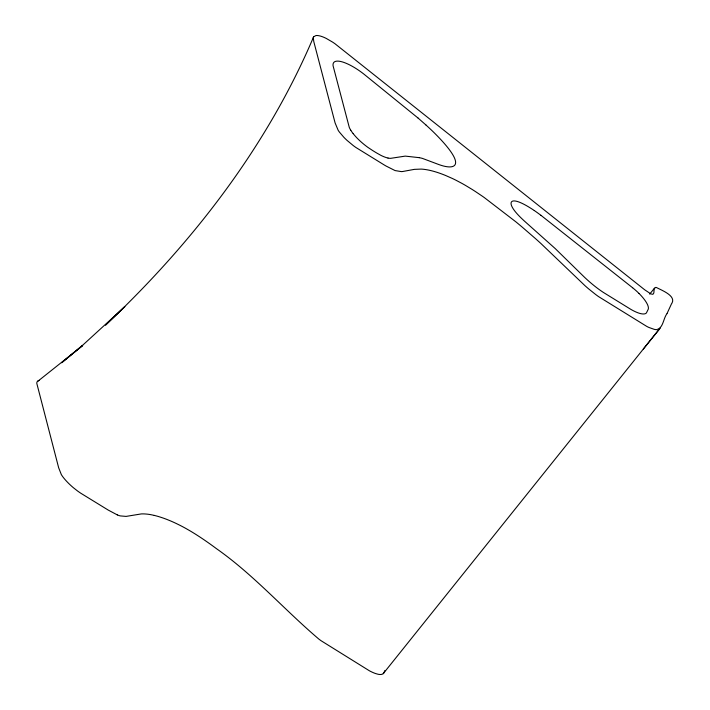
<?xml version="1.0" encoding="UTF-8"?>
<svg xmlns="http://www.w3.org/2000/svg" width="710" height="710" viewBox="0 0 710 710"><rect width="100%" height="100%" fill="white"/><g stroke="black" fill="none" stroke-linecap="round" stroke-linejoin="round"><path stroke-width="1.06" d="M384.891 670.533L383.764 673.062A34.266 10.428 38.7 0 1 383.16 673.692A28.4 8.644 38.7 0 1 380.8 674.491M667.08 313.438L671.553 303.711A69.971 21.3 38.7 0 1 672.015 303.072C676.053 295.662 661.525 290.23 656.377 287.488A8.848 2.689 38.7 0 0 655.436 287.488L654.176 288.952L653.83 292.99L652.916 294.339L650.839 293.904L644.698 289.795L334.951 43.718A24.743 7.535 38.7 0 0 332.635 42.138L326.343 38.473A25.498 7.757 38.7 0 0 323.006 36.964A25.968 7.908 38.7 0 0 318.124 35.598A25.933 7.89 38.7 0 0 315.959 35.553L313.634 36.787C266.96 146.934 192.126 243.388 105.524 325.118L124.836 306.631L83.398 344.563L61.655 362.757L82.688 345.53L37.026 381.9A27.06 8.236 38.7 0 0 36.822 383.498L58.646 467.73L61.335 474.582A22.986 6.993 38.7 0 0 63.279 477.404L63.785 478.043A26.092 7.943 38.7 0 0 67.974 482.72A26.518 8.076 38.7 0 0 71.231 485.835A25.578 7.783 38.7 0 0 73.494 487.805L77.417 490.885A28.586 8.706 38.7 0 0 80.904 493.299L108.186 510.055L117.327 514.91M666.992 313.634C663.158 318.541 663.397 328.224 656.581 329.644A23.776 7.242 38.7 0 1 654.185 329.333L648.896 327.452A24.53 7.464 38.7 0 1 646.748 326.396L598.628 296.647A36.21 11.023 38.7 0 1 595.628 294.472L588.67 288.908A63.03 19.188 38.7 0 1 585.173 285.873L540.967 243.565A187.325 57.022 38.7 0 0 535.083 238.258L522.063 226.987A210.533 64.078 38.7 0 0 515.886 221.848L484.211 197.504A108.843 33.13 38.7 0 0 482.108 196.04L475.647 191.691A90.019 27.397 38.7 0 0 471.928 189.304L465.556 185.452A80.665 24.548 38.7 0 0 461.935 183.393L455.811 180.154A86.105 26.208 38.7 0 0 452.368 178.476L445.667 175.512A97.785 29.767 38.7 0 0 443.395 174.607A99.116 30.166 38.7 0 0 438.07 172.672L437.209 172.388A100.589 30.619 38.7 0 0 435.132 171.749A102.977 31.346 38.7 0 0 430.313 170.462L429.532 170.293A105.151 32.003 38.7 0 0 427.677 169.912A104.192 31.719 38.7 0 0 423.408 169.273L422.734 169.202A105.089 31.985 38.7 0 0 421.128 169.095L414.4 169.362L402.623 171.518A83.274 25.347 38.7 0 1 401.372 171.607L395.062 170.569L386.107 166.06A116.112 35.34 38.7 0 1 384.19 164.933L355.87 147.458A25.205 7.668 38.7 0 1 353.252 145.559L347.101 140.438A26.234 7.987 38.7 0 1 343.889 137.314L339.362 132.033A21.744 6.621 38.7 0 1 338.173 130.294L335.102 122.937L313.802 41.668L313.27 37.763A23.235 7.073 38.7 0 1 313.634 36.787M649.712 294.135L654.522 288.091M383.258 673.612L659.546 328.81M643.313 349.027L660.415 327.905M37.799 380.959L39.085 380.453A26.19 7.97 38.7 0 1 39.387 380.4M419.282 157.673L405.268 156.111L390.722 158.33A25.507 7.766 38.7 0 1 388.006 158.046M419.29 157.673L420.435 157.913A85.209 25.933 38.7 0 1 422.388 158.383L436.774 163.779A71.106 21.646 38.7 0 0 440.333 165.066A55.211 16.809 38.7 0 0 443.652 166.051A50.747 15.451 38.7 0 0 446.679 166.664A49.434 15.043 38.7 0 0 449.35 166.912A46.647 14.2 38.7 0 0 451.631 166.743A43.195 13.144 38.7 0 0 453.459 166.158A39.796 12.114 38.7 0 0 454.773 165.11A36.956 11.245 38.7 0 0 455.483 163.593A34.746 10.579 38.7 0 0 455.554 161.605A34.151 10.393 38.7 0 0 454.95 159.173A36.148 11.005 38.7 0 0 453.699 156.369A40.159 12.221 38.7 0 0 451.871 153.271A45.777 13.934 38.7 0 0 449.572 149.961A53.268 16.215 38.7 0 0 446.883 146.526A62.382 18.984 38.7 0 0 443.892 143.003A72.296 22.001 38.7 0 0 440.661 139.435A79.325 24.149 38.7 0 0 437.236 135.841A82.52 25.116 38.7 0 0 433.65 132.237A87.49 26.634 38.7 0 0 429.905 128.652A94.022 28.622 38.7 0 0 427.988 126.868L426.053 125.093M154.256 515.407L151.612 514.83A105.16 32.012 38.7 0 0 147.316 514.155L145 513.96A116.981 35.606 38.7 0 0 141.308 513.925L126.069 516.401L120.274 515.904A22.64 6.887 38.7 0 1 117.336 514.919M533.884 210.266L533.884 210.266A41.499 12.629 38.7 0 0 530.876 208.305L530.476 208.057A43.257 13.162 38.7 0 0 527.548 206.282L527.166 206.06A37.124 11.298 38.7 0 0 524.299 204.471L523.927 204.276A29.669 9.035 38.7 0 0 521.193 202.953L520.883 202.811A25.32 7.703 38.7 0 0 518.318 201.8L517.998 201.693A22.986 6.993 38.7 0 0 515.788 201.116L515.558 201.072A21.85 6.647 38.7 0 0 513.721 200.939L513.561 200.957A21.291 6.479 38.7 0 0 512.203 201.312L512.132 201.356A21.007 6.399 38.7 0 0 511.067 203.646L511.085 203.841A21.185 6.452 38.7 0 0 511.493 205.518L511.591 205.767A21.628 6.585 38.7 0 0 512.567 207.755L512.735 208.039A22.578 6.869 38.7 0 0 514.226 210.275L514.457 210.586A24.557 7.473 38.7 0 0 516.383 212.973L516.667 213.302A28.711 8.742 38.7 0 0 518.93 215.76L519.25 216.097A37.009 11.262 38.7 0 0 521.743 218.565L522.09 218.893A51.422 15.655 38.7 0 0 524.726 221.351L555.22 248.571L584.463 277.219A58.655 17.857 38.7 0 0 587.108 279.669L587.472 279.997A49.691 15.123 38.7 0 0 590.214 282.42L590.596 282.74A44.348 13.499 38.7 0 0 593.427 285.101L593.808 285.411A40.781 12.416 38.7 0 0 596.719 287.692L597.11 287.994A39.858 12.132 38.7 0 0 600.065 290.159L600.465 290.434A35.811 10.898 38.7 0 0 603.438 292.467L630.48 309.143A26.581 8.094 38.7 0 0 633.338 310.731L633.71 310.918A25.587 7.783 38.7 0 0 636.4 312.178L636.746 312.32A25.844 7.863 38.7 0 0 639.204 313.216L639.515 313.314A25.782 7.845 38.7 0 0 646.411 312.924L648.212 309.285A28.782 8.76 38.7 0 0 648.399 308.016L648.39 307.892A25.134 7.65 38.7 0 0 648.097 306.223L648.026 305.992A25.959 7.899 38.7 0 0 647.263 304.111L647.147 303.88A25.746 7.837 38.7 0 0 641.796 296.407L641.547 296.123A25.959 7.899 38.7 0 0 639.16 293.612L638.991 293.443M540.851 215.254L538.704 213.674A61.61 18.753 38.7 0 0 537.594 212.867L537.204 212.583A46.975 14.298 38.7 0 0 534.231 210.506M540.949 215.325L632.663 287.798M632.85 287.958L633.045 288.109A28.933 8.804 38.7 0 1 635.849 290.496L636.213 290.816A25.161 7.659 38.7 0 1 638.822 293.283L638.911 293.363M418.066 118.046L363.813 74.044A34.524 10.508 38.7 0 0 359.526 70.876A31.71 9.656 38.7 0 0 355.213 68.045A32.367 9.851 38.7 0 0 351.015 65.613A32.19 9.798 38.7 0 0 347.012 63.66A32.243 9.816 38.7 0 0 335.342 61.442A32.19 9.798 38.7 0 0 333.895 62.356A32.394 9.86 38.7 0 0 333.141 63.847A31.586 9.612 38.7 0 0 333.096 65.853L349.267 127.338A24.885 7.57 38.7 0 0 350.811 130.294M418.075 118.055L426.044 125.084M380.347 674.5A25.081 7.632 38.7 0 1 377.995 674.234L375.537 673.533A26.625 8.103 38.7 0 1 372.786 672.441A27.788 8.458 38.7 0 1 369.333 670.746L321.186 640.793A37.657 11.458 38.7 0 1 318.897 639.124C284.16 609.615 253.869 574.887 216.337 548.573A130.977 39.867 38.7 0 0 209.903 543.878L206.175 541.26A100.332 30.539 38.7 0 0 199.714 536.893L195.995 534.497A85.2 25.933 38.7 0 0 189.623 530.61L186.002 528.533A82.422 25.09 38.7 0 0 179.861 525.267L176.408 523.572A91.146 27.743 38.7 0 0 170.631 520.962L167.409 519.64A99.151 30.175 38.7 0 0 162.057 517.679L159.111 516.729A102.426 31.178 38.7 0 0 154.256 515.407M387.997 158.046A26.172 7.97 38.7 0 1 384.651 157.016A24.513 7.464 38.7 0 1 380.808 155.312L376.646 152.97A66.279 20.173 38.7 0 1 372.377 150.343L368.064 147.485A24.362 7.419 38.7 0 1 363.813 144.228A26.181 7.97 38.7 0 1 359.792 140.74A25.711 7.828 38.7 0 1 353.172 133.631M353.145 133.604A26.03 7.925 38.7 0 1 350.811 130.303"/></g></svg>
